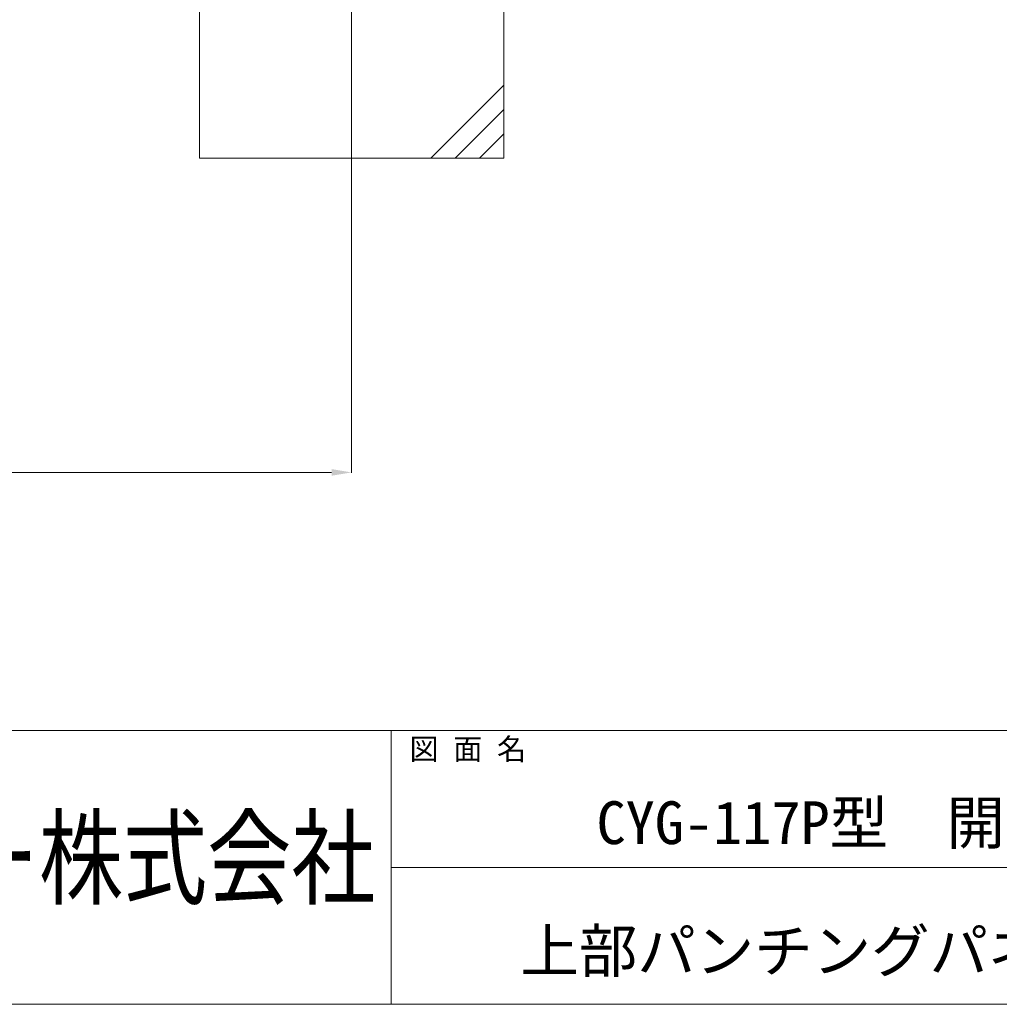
# Model space of a CAD drawing. Units: millimetres, scale not verified. Extents: x -20976 to 3174, y -17325 to 17325.
# Drawn here: x -8127 to -4908, y -17325 to -14089 of the extents above; entities that cross this region are included whole.
import ezdxf
from ezdxf.enums import TextEntityAlignment as Align

# ---------------------------------------------------------------- set-up
doc = ezdxf.new("R2010")
doc.units = ezdxf.units.MM
doc.header["$LTSCALE"] = 90
doc.linetypes.add('CHAIN2', pattern=[12, 9, -1, 1, -1])
for name, color, linetype, lineweight in [('0-7_ﾛｺﾞ', 140, 'Continuous', 9), ('0-9_基礎工事用PCA大', 7, 'Continuous', 18), ('0-A_図面枠', 7, 'Continuous', 18), ('0-B_寸法', 3, 'Continuous', 18), ('1-4_通芯', 1, 'CHAIN2', 18)]:
    doc.layers.add(name, color=color, linetype=linetype, lineweight=lineweight)
doc.styles.add('ＭＳ ゴシック', font='')
doc.styles.get('ＭＳ ゴシック').set_extended_font_data('MS Gothic')

msp = doc.modelspace()

# ---------------------------------------------------------------- linework, layer by layer
at = {"layer": '0-9_基礎工事用PCA大'}
for p, q in [((-6536.24, -14305), (-6776.24, -14545)), ((-6536.24, -14385), (-6696.24, -14545)), ((-6536.24, -14465), (-6616.24, -14545))]:
    msp.add_line(p, q, dxfattribs=at)
msp.add_lwpolyline([(-7536.24, -14545), (-6536.24, -14545), (-6536.24, -13545), (-7536.24, -13545)], close=True, dxfattribs=at)
at = {"layer": '0-A_図面枠'}
for p, q in [((-20976.24, -16425), (3173.76, -16425)), ((-6906.24, -16425), (-6906.24, -17325)), ((-6906.24, -16875), (3173.76, -16875))]:
    msp.add_line(p, q, dxfattribs=at)
msp.add_lwpolyline([(-20976.24, -675), (3173.76, -675), (3173.76, -17325), (-20976.24, -17325)], close=True, dxfattribs=at)
at = {"layer": '0-B_寸法'}
for p, q in [((-7036.24, -14546), (-7036.24, -15578.15)), ((-7102.24, -15577.15), (-18770.24, -15577.15))]:
    msp.add_line(p, q, dxfattribs=at)
at = {"layer": '0-B_寸法', "color": 91}
msp.add_solid([(-7102.24, -15566.15), (-7036.24, -15577.15), (-7102.24, -15588.15)], dxfattribs=at)
at = {"layer": '1-4_通芯'}
msp.add_line((-7036.24, -14545), (-7036.24, -12633), dxfattribs=at)

# ---------------------------------------------------------------- texts
at = {"layer": '0-7_ﾛｺﾞ', "color": 7, "style": 'ＭＳ ゴシック', "width": 0.8}
msp.add_text('日本セイフティー株式会社', height=253.4, dxfattribs=at).set_placement((-10276.15, -17046.03), align=Align.BOTTOM_LEFT)
at = {"layer": '0-A_図面枠', "style": 'ＭＳ ゴシック'}
for s, height, p in [('図 面 名', 70.38, (-6846.24, -16542.6)), ('CYG-117P型\u3000開口図', 140.8, (-6231.49, -16840.8)), ('上部パンチングパネル仕様', 140.8, (-6481.64, -17261.87))]:
    msp.add_text(s, height=height, dxfattribs=at).set_placement(p, align=Align.BOTTOM_LEFT)

doc.saveas('drawing.dxf')
